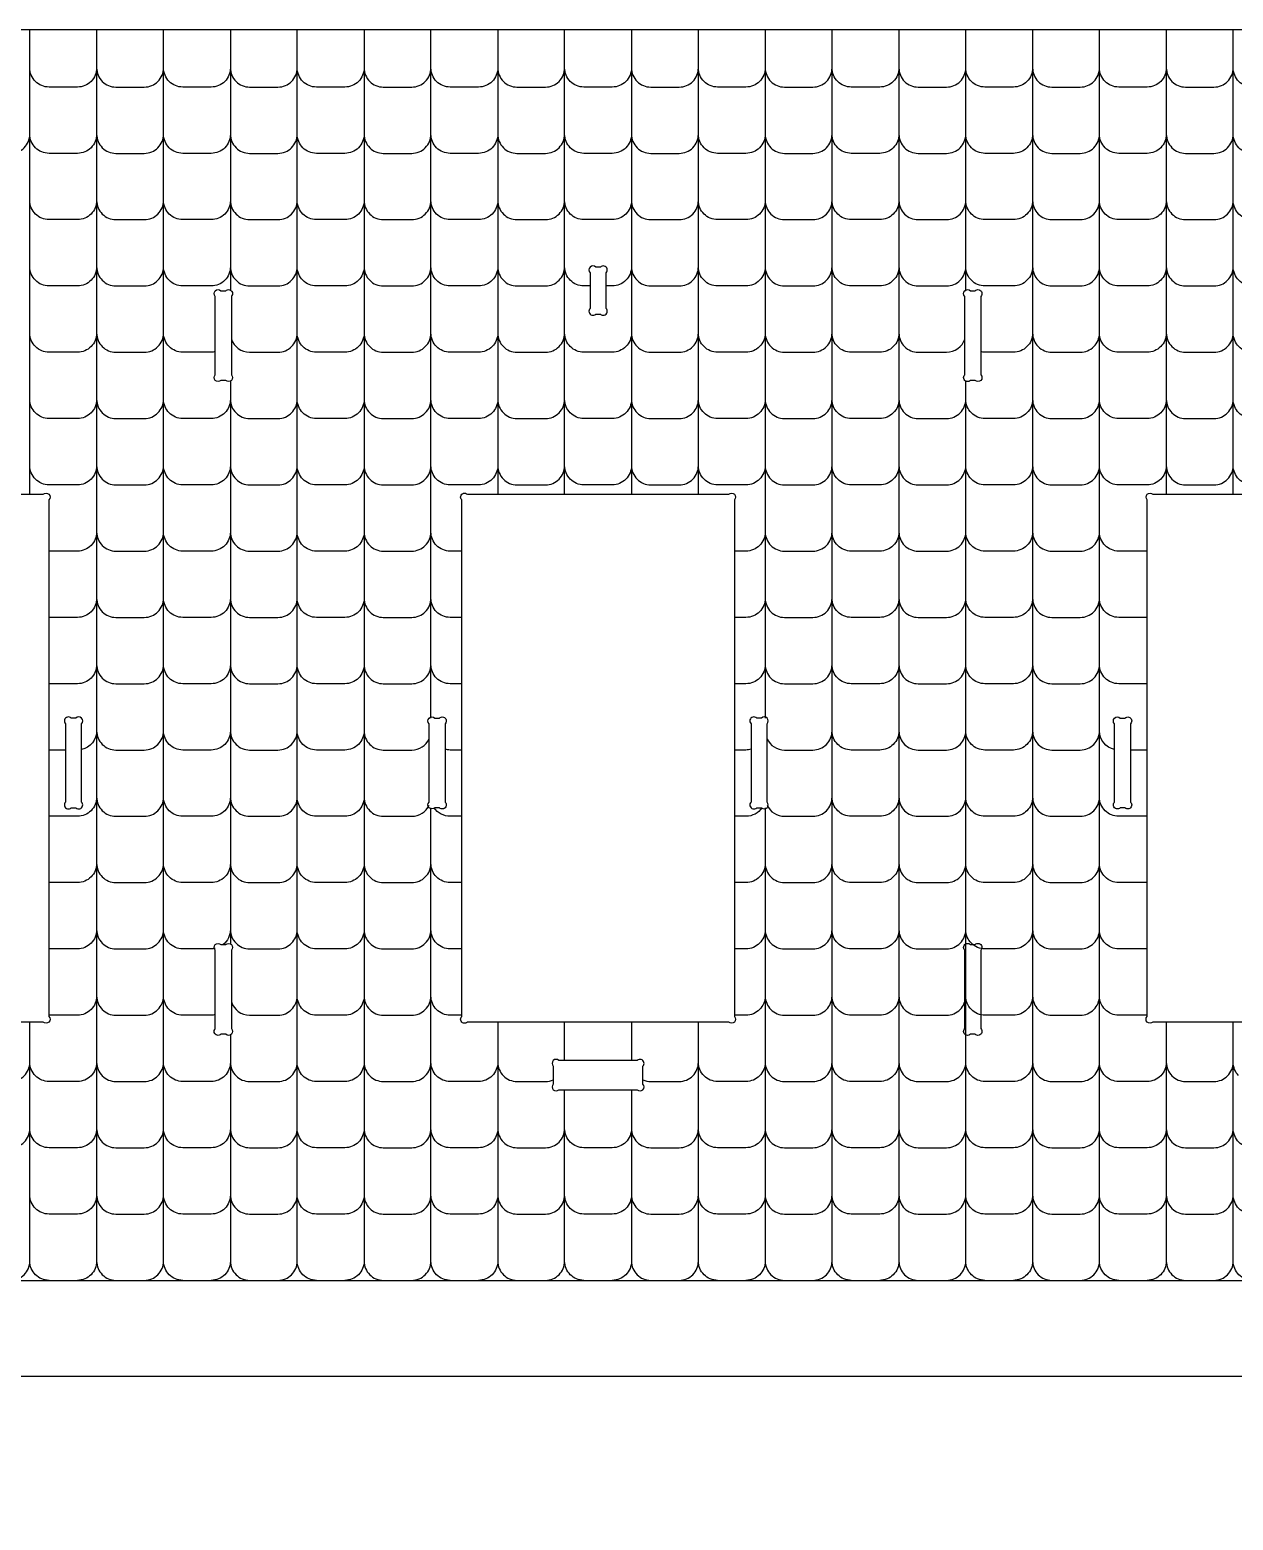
# Model space of a CAD drawing. Extents: x 8501 to 11256, y 293 to 1807.
# Drawn here: x 10097.8 to 10323.2, y 825.1 to 1104.3 of the extents above; entities that cross this region are included whole.
import ezdxf

# ---------------------------------------------------------------- set-up
doc = ezdxf.new("R2010")
doc.units = 0
doc.header["$MEASUREMENT"] = 0
doc.layers.add('LAYER_1', color=18, linetype='CONTINUOUS')

msp = doc.modelspace()

# ---------------------------------------------------------------- linework, layer by layer
at = {"layer": 'LAYER_1'}
for points in [[(10508.73, 870.01), (10380.61, 1104.3), (10027.85, 1104.3), (9899.73, 870.01)], [(10395.23, 764.98), (10042.47, 764.98), (10042.47, 852.05), (10395.23, 852.05)]]:
    msp.add_lwpolyline(points, close=True, dxfattribs=at)
for points in [[(10097.78, 1017.27), (10097.78, 1104.3)], [(10135.35, 1104.3), (10135.35, 1055.42)], [(10172.92, 975.35), (10172.92, 1104.3)], [(10185.44, 1104.3), (10185.44, 1017.27)], [(10197.97, 1017.27), (10197.97, 1104.3)], [(10210.49, 1104.3), (10210.49, 1017.27)], [(10223.02, 1017.27), (10223.02, 1104.3)], [(10235.54, 1104.3), (10235.54, 975.35)], [(10273.11, 1055.42), (10273.11, 1104.3)], [(10310.68, 1104.3), (10310.68, 1017.27)], [(10323.21, 1017.27), (10323.21, 1104.3)], [(10135.35, 1038.62), (10135.35, 932.91)], [(10197.97, 911.19), (10197.97, 918.39)], [(10210.49, 918.39), (10210.49, 911.19)]]:
    msp.add_lwpolyline(points, dxfattribs=at)
for points in [[(10110.3, 1104.3), (10110.3, 873.61, 0.414214), (10113.9, 870.01)], [(10119.23, 870.01, 0.414214), (10122.83, 873.61), (10122.83, 1104.3)], [(10151.47, 870.01, -0.414214), (10147.87, 873.61), (10147.87, 1104.3)], [(10160.4, 1104.3), (10160.4, 873.61, -0.414214), (10156.8, 870.01)], [(10244.46, 870.01, 0.414214), (10248.06, 873.61), (10248.06, 1104.3)], [(10260.59, 1104.3), (10260.59, 873.61, 0.414214), (10264.19, 870.01)], [(10285.63, 1104.3), (10285.63, 873.61, 0.414214), (10289.23, 870.01)], [(10294.56, 870.01, 0.414214), (10298.16, 873.61), (10298.16, 1104.3)], [(10110.3, 1097.17, -0.414214), (10106.7, 1093.57), (10101.38, 1093.57, -0.414214), (10097.78, 1097.17)], [(10110.3, 1097.17, 0.414214), (10113.9, 1093.57), (10119.23, 1093.57, 0.414214), (10122.83, 1097.17)], [(10135.35, 1097.17, -0.414214), (10131.75, 1093.57), (10126.43, 1093.57, -0.414214), (10122.83, 1097.17)], [(10135.35, 1097.17, 0.414214), (10138.95, 1093.57), (10144.27, 1093.57, 0.414214), (10147.87, 1097.17)], [(10160.4, 1097.17, -0.414214), (10156.8, 1093.57), (10151.47, 1093.57, -0.414214), (10147.87, 1097.17)], [(10160.4, 1097.17, 0.414214), (10164, 1093.57), (10169.32, 1093.57, 0.414214), (10172.92, 1097.17)], [(10185.44, 1097.17, -0.414214), (10181.84, 1093.57), (10176.52, 1093.57, -0.414214), (10172.92, 1097.17)], [(10185.44, 1097.17, 0.414214), (10189.04, 1093.57), (10194.37, 1093.57, 0.414214), (10197.97, 1097.17)], [(10210.49, 1097.17, -0.414214), (10206.89, 1093.57), (10201.57, 1093.57, -0.414214), (10197.97, 1097.17)], [(10210.49, 1097.17, 0.414214), (10214.09, 1093.57), (10219.42, 1093.57, 0.414214), (10223.02, 1097.17)], [(10235.54, 1097.17, -0.414214), (10231.94, 1093.57), (10226.62, 1093.57, -0.414214), (10223.02, 1097.17)], [(10235.54, 1097.17, 0.414214), (10239.14, 1093.57), (10244.46, 1093.57, 0.414214), (10248.06, 1097.17)], [(10260.59, 1097.17, -0.414214), (10256.99, 1093.57), (10251.66, 1093.57, -0.414214), (10248.06, 1097.17)], [(10260.59, 1097.17, 0.414214), (10264.19, 1093.57), (10269.51, 1093.57, 0.414214), (10273.11, 1097.17)], [(10285.63, 1097.17, -0.414214), (10282.03, 1093.57), (10276.71, 1093.57, -0.414214), (10273.11, 1097.17)], [(10285.63, 1097.17, 0.414214), (10289.23, 1093.57), (10294.56, 1093.57, 0.414214), (10298.16, 1097.17)], [(10310.68, 1097.17, -0.414214), (10307.08, 1093.57), (10301.76, 1093.57, -0.414214), (10298.16, 1097.17)], [(10310.68, 1097.17, 0.414214), (10314.28, 1093.57), (10319.61, 1093.57, 0.414214), (10323.21, 1097.17)], [(10335.73, 1097.17, -0.414214), (10332.13, 1093.57), (10326.81, 1093.57, -0.414214), (10323.21, 1097.17)], [(10085.25, 1084.75, 0.414214), (10088.85, 1081.15), (10094.18, 1081.15, 0.414214), (10097.78, 1084.75)], [(10110.3, 1084.75, -0.414214), (10106.7, 1081.15), (10101.38, 1081.15, -0.414214), (10097.78, 1084.75)], [(10110.3, 1084.75, 0.414214), (10113.9, 1081.15), (10119.23, 1081.15, 0.414214), (10122.83, 1084.75)], [(10135.35, 1084.75, -0.414214), (10131.75, 1081.15), (10126.43, 1081.15, -0.414214), (10122.83, 1084.75)], [(10135.35, 1084.75, 0.414214), (10138.95, 1081.15), (10144.27, 1081.15, 0.414214), (10147.87, 1084.75)], [(10160.4, 1084.75, -0.414214), (10156.8, 1081.15), (10151.47, 1081.15, -0.414214), (10147.87, 1084.75)], [(10160.4, 1084.75, 0.414214), (10164, 1081.15), (10169.32, 1081.15, 0.414214), (10172.92, 1084.75)], [(10185.44, 1084.75, -0.414214), (10181.84, 1081.15), (10176.52, 1081.15, -0.414214), (10172.92, 1084.75)], [(10185.44, 1084.75, 0.414214), (10189.04, 1081.15), (10194.37, 1081.15, 0.414214), (10197.97, 1084.75)], [(10210.49, 1084.75, -0.414214), (10206.89, 1081.15), (10201.57, 1081.15, -0.414214), (10197.97, 1084.75)], [(10210.49, 1084.75, 0.414214), (10214.09, 1081.15), (10219.42, 1081.15, 0.414214), (10223.02, 1084.75)], [(10235.54, 1084.75, -0.414214), (10231.94, 1081.15), (10226.62, 1081.15, -0.414214), (10223.02, 1084.75)], [(10235.54, 1084.75, 0.414214), (10239.14, 1081.15), (10244.46, 1081.15, 0.414214), (10248.06, 1084.75)], [(10260.59, 1084.75, -0.414214), (10256.99, 1081.15), (10251.66, 1081.15, -0.414214), (10248.06, 1084.75)], [(10260.59, 1084.75, 0.414214), (10264.19, 1081.15), (10269.51, 1081.15, 0.414214), (10273.11, 1084.75)], [(10285.63, 1084.75, -0.414214), (10282.03, 1081.15), (10276.71, 1081.15, -0.414214), (10273.11, 1084.75)], [(10285.63, 1084.75, 0.414214), (10289.23, 1081.15), (10294.56, 1081.15, 0.414214), (10298.16, 1084.75)], [(10310.68, 1084.75, -0.414214), (10307.08, 1081.15), (10301.76, 1081.15, -0.414214), (10298.16, 1084.75)], [(10310.68, 1084.75, 0.414214), (10314.28, 1081.15), (10319.61, 1081.15, 0.414214), (10323.21, 1084.75)], [(10335.73, 1084.75, -0.414214), (10332.13, 1081.15), (10326.81, 1081.15, -0.414214), (10323.21, 1084.75)], [(10110.3, 1072.33, -0.414214), (10106.7, 1068.73), (10101.38, 1068.73, -0.414214), (10097.78, 1072.33)], [(10110.3, 1072.33, 0.414214), (10113.9, 1068.73), (10119.23, 1068.73, 0.414214), (10122.83, 1072.33)], [(10135.35, 1072.33, -0.414214), (10131.75, 1068.73), (10126.43, 1068.73, -0.414214), (10122.83, 1072.33)], [(10135.35, 1072.33, 0.414214), (10138.95, 1068.73), (10144.27, 1068.73, 0.414214), (10147.87, 1072.33)], [(10160.4, 1072.33, -0.414214), (10156.8, 1068.73), (10151.47, 1068.73, -0.414214), (10147.87, 1072.33)], [(10160.4, 1072.33, 0.414214), (10164, 1068.73), (10169.32, 1068.73, 0.414214), (10172.92, 1072.33)], [(10185.44, 1072.33, -0.414214), (10181.84, 1068.73), (10176.52, 1068.73, -0.414214), (10172.92, 1072.33)], [(10185.44, 1072.33, 0.414214), (10189.04, 1068.73), (10194.37, 1068.73, 0.414214), (10197.97, 1072.33)], [(10210.49, 1072.33, -0.414214), (10206.89, 1068.73), (10201.57, 1068.73, -0.414214), (10197.97, 1072.33)], [(10210.49, 1072.33, 0.414214), (10214.09, 1068.73), (10219.42, 1068.73, 0.414214), (10223.02, 1072.33)], [(10235.54, 1072.33, -0.414214), (10231.94, 1068.73), (10226.62, 1068.73, -0.414214), (10223.02, 1072.33)], [(10235.54, 1072.33, 0.414214), (10239.14, 1068.73), (10244.46, 1068.73, 0.414214), (10248.06, 1072.33)], [(10260.59, 1072.33, -0.414214), (10256.99, 1068.73), (10251.66, 1068.73, -0.414214), (10248.06, 1072.33)], [(10260.59, 1072.33, 0.414214), (10264.19, 1068.73), (10269.51, 1068.73, 0.414214), (10273.11, 1072.33)], [(10285.63, 1072.33, -0.414214), (10282.03, 1068.73), (10276.71, 1068.73, -0.414214), (10273.11, 1072.33)], [(10285.63, 1072.33, 0.414214), (10289.23, 1068.73), (10294.56, 1068.73, 0.414214), (10298.16, 1072.33)], [(10310.68, 1072.33, -0.414214), (10307.08, 1068.73), (10301.76, 1068.73, -0.414214), (10298.16, 1072.33)], [(10310.68, 1072.33, 0.414214), (10314.28, 1068.73), (10319.61, 1068.73, 0.414214), (10323.21, 1072.33)], [(10335.73, 1072.33, -0.414214), (10332.13, 1068.73), (10326.81, 1068.73, -0.414214), (10323.21, 1072.33)], [(10110.3, 1059.91, -0.414214), (10106.7, 1056.31), (10101.38, 1056.31, -0.414214), (10097.78, 1059.91)], [(10110.3, 1059.91, 0.414214), (10113.9, 1056.31), (10119.23, 1056.31, 0.414214), (10122.83, 1059.91)], [(10135.35, 1059.91, -0.414214), (10131.75, 1056.31), (10126.43, 1056.31, -0.414214), (10122.83, 1059.91)], [(10135.35, 1059.91, 0.414214), (10138.95, 1056.31), (10144.27, 1056.31, 0.414214), (10147.87, 1059.91)], [(10160.4, 1059.91, -0.414214), (10156.8, 1056.31), (10151.47, 1056.31, -0.414214), (10147.87, 1059.91)], [(10160.4, 1059.91, 0.414214), (10164, 1056.31), (10169.32, 1056.31, 0.414214), (10172.92, 1059.91)], [(10185.44, 1059.91, -0.414214), (10181.84, 1056.31), (10176.52, 1056.31, -0.414214), (10172.92, 1059.91)], [(10185.44, 1059.91, 0.414214), (10189.04, 1056.31), (10194.37, 1056.31, 0.414214), (10197.97, 1059.91)], [(10202.73, 1056.31), (10201.57, 1056.31, -0.414214), (10197.97, 1059.91)], [(10210.49, 1059.91, -0.414214), (10206.89, 1056.31), (10205.73, 1056.31)], [(10210.49, 1059.91, 0.414214), (10214.09, 1056.31), (10219.42, 1056.31, 0.414214), (10223.02, 1059.91)], [(10235.54, 1059.91, -0.414214), (10231.94, 1056.31), (10226.62, 1056.31, -0.414214), (10223.02, 1059.91)], [(10235.54, 1059.91, 0.414214), (10239.14, 1056.31), (10244.46, 1056.31, 0.414214), (10248.06, 1059.91)], [(10260.59, 1059.91, -0.414214), (10256.99, 1056.31), (10251.66, 1056.31, -0.414214), (10248.06, 1059.91)], [(10260.59, 1059.91, 0.414214), (10264.19, 1056.31), (10269.51, 1056.31, 0.414214), (10273.11, 1059.91)], [(10285.63, 1059.91, -0.414214), (10282.03, 1056.31), (10276.71, 1056.31, -0.414214), (10273.11, 1059.91)], [(10285.63, 1059.91, 0.414214), (10289.23, 1056.31), (10294.56, 1056.31, 0.414214), (10298.16, 1059.91)], [(10310.68, 1059.91, -0.414214), (10307.08, 1056.31), (10301.76, 1056.31, -0.414214), (10298.16, 1059.91)], [(10310.68, 1059.91, 0.414214), (10314.28, 1056.31), (10319.61, 1056.31, 0.414214), (10323.21, 1059.91)], [(10331.13, 1056.31), (10326.81, 1056.31, -0.414214), (10323.21, 1059.91)], [(10110.3, 1047.49, -0.414214), (10106.7, 1043.89), (10101.38, 1043.89, -0.414214), (10097.78, 1047.49)], [(10110.3, 1047.49, 0.414214), (10113.9, 1043.89), (10119.23, 1043.89, 0.414214), (10122.83, 1047.49)], [(10132.53, 1043.98, -0.054702), (10131.75, 1043.89), (10126.43, 1043.89, -0.414214), (10122.83, 1047.49)], [(10135.53, 1046.37, 0.323813), (10138.95, 1043.89), (10144.27, 1043.89, 0.414214), (10147.87, 1047.49)], [(10160.4, 1047.49, -0.414214), (10156.8, 1043.89), (10151.47, 1043.89, -0.414214), (10147.87, 1047.49)], [(10160.4, 1047.49, 0.414214), (10164, 1043.89), (10169.32, 1043.89, 0.414214), (10172.92, 1047.49)], [(10185.44, 1047.49, -0.414214), (10181.84, 1043.89), (10176.52, 1043.89, -0.414214), (10172.92, 1047.49)], [(10185.44, 1047.49, 0.414214), (10189.04, 1043.89), (10194.37, 1043.89, 0.414214), (10197.97, 1047.49)], [(10210.49, 1047.49, -0.414214), (10206.89, 1043.89), (10201.57, 1043.89, -0.414214), (10197.97, 1047.49)], [(10210.49, 1047.49, 0.414214), (10214.09, 1043.89), (10219.42, 1043.89, 0.414214), (10223.02, 1047.49)], [(10235.54, 1047.49, -0.414214), (10231.94, 1043.89), (10226.62, 1043.89, -0.414214), (10223.02, 1047.49)], [(10235.54, 1047.49, 0.414214), (10239.14, 1043.89), (10244.46, 1043.89, 0.414214), (10248.06, 1047.49)], [(10260.59, 1047.49, -0.414214), (10256.99, 1043.89), (10251.66, 1043.89, -0.414214), (10248.06, 1047.49)], [(10260.59, 1047.49, 0.414214), (10264.19, 1043.89), (10269.51, 1043.89, 0.323813), (10272.93, 1046.37)], [(10285.63, 1047.49, -0.414214), (10282.03, 1043.89), (10276.71, 1043.89, -0.054702), (10275.93, 1043.98)], [(10285.63, 1047.49, 0.414214), (10289.23, 1043.89), (10294.56, 1043.89, 0.414214), (10298.16, 1047.49)], [(10310.68, 1047.49, -0.414214), (10307.08, 1043.89), (10301.76, 1043.89, -0.414214), (10298.16, 1047.49)], [(10310.68, 1047.49, 0.414214), (10314.28, 1043.89), (10319.61, 1043.89, 0.414214), (10323.21, 1047.49)], [(10335.73, 1047.49, -0.414214), (10332.13, 1043.89), (10326.81, 1043.89, -0.414214), (10323.21, 1047.49)], [(10276.71, 870.01, -0.414214), (10273.11, 873.61), (10273.11, 1038.62)], [(10110.3, 1035.07, -0.414214), (10106.7, 1031.47), (10101.38, 1031.47, -0.414214), (10097.78, 1035.07)], [(10110.3, 1035.07, 0.414214), (10113.9, 1031.47), (10119.23, 1031.47, 0.414214), (10122.83, 1035.07)], [(10135.35, 1035.07, -0.414214), (10131.75, 1031.47), (10126.43, 1031.47, -0.414214), (10122.83, 1035.07)], [(10135.35, 1035.07, 0.414214), (10138.95, 1031.47), (10144.27, 1031.47, 0.414214), (10147.87, 1035.07)], [(10160.4, 1035.07, -0.414214), (10156.8, 1031.47), (10151.47, 1031.47, -0.414214), (10147.87, 1035.07)], [(10160.4, 1035.07, 0.414214), (10164, 1031.47), (10169.32, 1031.47, 0.414214), (10172.92, 1035.07)], [(10185.44, 1035.07, -0.414214), (10181.84, 1031.47), (10176.52, 1031.47, -0.414214), (10172.92, 1035.07)], [(10185.44, 1035.07, 0.414214), (10189.04, 1031.47), (10194.37, 1031.47, 0.414214), (10197.97, 1035.07)], [(10210.49, 1035.07, -0.414214), (10206.89, 1031.47), (10201.57, 1031.47, -0.414214), (10197.97, 1035.07)], [(10210.49, 1035.07, 0.414214), (10214.09, 1031.47), (10219.42, 1031.47, 0.414214), (10223.02, 1035.07)], [(10235.54, 1035.07, -0.414214), (10231.94, 1031.47), (10226.62, 1031.47, -0.414214), (10223.02, 1035.07)], [(10235.54, 1035.07, 0.414214), (10239.14, 1031.47), (10244.46, 1031.47, 0.414214), (10248.06, 1035.07)], [(10260.59, 1035.07, -0.414214), (10256.99, 1031.47), (10251.66, 1031.47, -0.414214), (10248.06, 1035.07)], [(10260.59, 1035.07, 0.414214), (10264.19, 1031.47), (10269.51, 1031.47, 0.414214), (10273.11, 1035.07)], [(10285.63, 1035.07, -0.414214), (10282.03, 1031.47), (10276.71, 1031.47, -0.414214), (10273.11, 1035.07)], [(10285.63, 1035.07, 0.414214), (10289.23, 1031.47), (10294.56, 1031.47, 0.414214), (10298.16, 1035.07)], [(10310.68, 1035.07, -0.414214), (10307.08, 1031.47), (10301.76, 1031.47, -0.414214), (10298.16, 1035.07)], [(10310.68, 1035.07, 0.414214), (10314.28, 1031.47), (10319.61, 1031.47, 0.414214), (10323.21, 1035.07)], [(10335.73, 1035.07, -0.414214), (10332.13, 1031.47), (10326.81, 1031.47, -0.414214), (10323.21, 1035.07)], [(10110.3, 1022.65, -0.414214), (10106.7, 1019.05), (10101.38, 1019.05, -0.414214), (10097.78, 1022.65)], [(10110.3, 1022.65, 0.414214), (10113.9, 1019.05), (10119.23, 1019.05, 0.414214), (10122.83, 1022.65)], [(10135.35, 1022.65, -0.414214), (10131.75, 1019.05), (10126.43, 1019.05, -0.414214), (10122.83, 1022.65)], [(10135.35, 1022.65, 0.414214), (10138.95, 1019.05), (10144.27, 1019.05, 0.414214), (10147.87, 1022.65)], [(10160.4, 1022.65, -0.414214), (10156.8, 1019.05), (10151.47, 1019.05, -0.414214), (10147.87, 1022.65)], [(10160.4, 1022.65, 0.414214), (10164, 1019.05), (10169.32, 1019.05, 0.414214), (10172.92, 1022.65)], [(10185.44, 1022.65, -0.414214), (10181.84, 1019.05), (10176.52, 1019.05, -0.414214), (10172.92, 1022.65)], [(10185.44, 1022.65, 0.414214), (10189.04, 1019.05), (10194.37, 1019.05, 0.414214), (10197.97, 1022.65)], [(10210.49, 1022.65, -0.414214), (10206.89, 1019.05), (10201.57, 1019.05, -0.414214), (10197.97, 1022.65)], [(10210.49, 1022.65, 0.414214), (10214.09, 1019.05), (10219.42, 1019.05, 0.414214), (10223.02, 1022.65)], [(10235.54, 1022.65, -0.414214), (10231.94, 1019.05), (10226.62, 1019.05, -0.414214), (10223.02, 1022.65)], [(10235.54, 1022.65, 0.414214), (10239.14, 1019.05), (10244.46, 1019.05, 0.414214), (10248.06, 1022.65)], [(10260.59, 1022.65, -0.414214), (10256.99, 1019.05), (10251.66, 1019.05, -0.414214), (10248.06, 1022.65)], [(10260.59, 1022.65, 0.414214), (10264.19, 1019.05), (10269.51, 1019.05, 0.414214), (10273.11, 1022.65)], [(10285.63, 1022.65, -0.414214), (10282.03, 1019.05), (10276.71, 1019.05, -0.414214), (10273.11, 1022.65)], [(10285.63, 1022.65, 0.414214), (10289.23, 1019.05), (10294.56, 1019.05, 0.414214), (10298.16, 1022.65)], [(10310.68, 1022.65, -0.414214), (10307.08, 1019.05), (10301.76, 1019.05, -0.414214), (10298.16, 1022.65)], [(10310.68, 1022.65, 0.414214), (10314.28, 1019.05), (10319.61, 1019.05, 0.414214), (10323.21, 1022.65)], [(10335.73, 1022.65, -0.414214), (10332.13, 1019.05), (10326.81, 1019.05, -0.414214), (10323.21, 1022.65)], [(10110.3, 1010.23, -0.414214), (10106.7, 1006.63), (10101.38, 1006.63, -0.001323), (10101.36, 1006.63)], [(10110.3, 1010.23, 0.414214), (10113.9, 1006.63), (10119.23, 1006.63, 0.414214), (10122.83, 1010.23)], [(10135.35, 1010.23, -0.414214), (10131.75, 1006.63), (10126.43, 1006.63, -0.414214), (10122.83, 1010.23)], [(10135.35, 1010.23, 0.414214), (10138.95, 1006.63), (10144.27, 1006.63, 0.414214), (10147.87, 1010.23)], [(10160.4, 1010.23, -0.414214), (10156.8, 1006.63), (10151.47, 1006.63, -0.414214), (10147.87, 1010.23)], [(10160.4, 1010.23, 0.414214), (10164, 1006.63), (10169.32, 1006.63, 0.414214), (10172.92, 1010.23)], [(10178.7, 1006.63), (10176.52, 1006.63, -0.414214), (10172.92, 1010.23)], [(10235.54, 1010.23, -0.414214), (10231.94, 1006.63), (10229.76, 1006.63)], [(10235.54, 1010.23, 0.414214), (10239.14, 1006.63), (10244.46, 1006.63, 0.414214), (10248.06, 1010.23)], [(10260.59, 1010.23, -0.414214), (10256.99, 1006.63), (10251.66, 1006.63, -0.414214), (10248.06, 1010.23)], [(10260.59, 1010.23, 0.414214), (10264.19, 1006.63), (10269.51, 1006.63, 0.414214), (10273.11, 1010.23)], [(10285.63, 1010.23, -0.414214), (10282.03, 1006.63), (10276.71, 1006.63, -0.414214), (10273.11, 1010.23)], [(10285.63, 1010.23, 0.414214), (10289.23, 1006.63), (10294.56, 1006.63, 0.414214), (10298.16, 1010.23)], [(10307.1, 1006.63, -0.001323), (10307.08, 1006.63), (10301.76, 1006.63, -0.414214), (10298.16, 1010.23)], [(10110.3, 997.81, -0.414214), (10106.7, 994.21), (10101.38, 994.21, -0.001323), (10101.36, 994.21)], [(10110.3, 997.81, 0.414214), (10113.9, 994.21), (10119.23, 994.21, 0.414214), (10122.83, 997.81)], [(10135.35, 997.81, -0.414214), (10131.75, 994.21), (10126.43, 994.21, -0.414214), (10122.83, 997.81)], [(10135.35, 997.81, 0.414214), (10138.95, 994.21), (10144.27, 994.21, 0.414214), (10147.87, 997.81)], [(10160.4, 997.81, -0.414214), (10156.8, 994.21), (10151.47, 994.21, -0.414214), (10147.87, 997.81)], [(10160.4, 997.81, 0.414214), (10164, 994.21), (10169.32, 994.21, 0.414214), (10172.92, 997.81)], [(10178.7, 994.21), (10176.52, 994.21, -0.414214), (10172.92, 997.81)], [(10235.54, 997.81, -0.414214), (10231.94, 994.21), (10229.76, 994.21)], [(10235.54, 997.81, 0.414214), (10239.14, 994.21), (10244.46, 994.21, 0.414214), (10248.06, 997.81)], [(10260.59, 997.81, -0.414214), (10256.99, 994.21), (10251.66, 994.21, -0.414214), (10248.06, 997.81)], [(10260.59, 997.81, 0.414214), (10264.19, 994.21), (10269.51, 994.21, 0.414214), (10273.11, 997.81)], [(10285.63, 997.81, -0.414214), (10282.03, 994.21), (10276.71, 994.21, -0.414214), (10273.11, 997.81)], [(10285.63, 997.81, 0.414214), (10289.23, 994.21), (10294.56, 994.21, 0.414214), (10298.16, 997.81)], [(10307.1, 994.21, -0.001323), (10307.08, 994.21), (10301.76, 994.21, -0.414214), (10298.16, 997.81)], [(10110.3, 985.39, -0.414214), (10106.7, 981.79), (10101.38, 981.79, -0.001323), (10101.36, 981.79)], [(10110.3, 985.39, 0.414214), (10113.9, 981.79), (10119.23, 981.79, 0.414214), (10122.83, 985.39)], [(10135.35, 985.39, -0.414214), (10131.75, 981.79), (10126.43, 981.79, -0.414214), (10122.83, 985.39)], [(10135.35, 985.39, 0.414214), (10138.95, 981.79), (10144.27, 981.79, 0.414214), (10147.87, 985.39)], [(10160.4, 985.39, -0.414214), (10156.8, 981.79), (10151.47, 981.79, -0.414214), (10147.87, 985.39)], [(10160.4, 985.39, 0.414214), (10164, 981.79), (10169.32, 981.79, 0.414214), (10172.92, 985.39)], [(10178.7, 981.79), (10176.52, 981.79, -0.414214), (10172.92, 985.39)], [(10235.54, 985.39, -0.414214), (10231.94, 981.79), (10229.76, 981.79)], [(10235.54, 985.39, 0.414214), (10239.14, 981.79), (10244.46, 981.79, 0.414214), (10248.06, 985.39)], [(10260.59, 985.39, -0.414214), (10256.99, 981.79), (10251.66, 981.79, -0.414214), (10248.06, 985.39)], [(10260.59, 985.39, 0.414214), (10264.19, 981.79), (10269.51, 981.79, 0.414214), (10273.11, 985.39)], [(10285.63, 985.39, -0.414214), (10282.03, 981.79), (10276.71, 981.79, -0.414214), (10273.11, 985.39)], [(10285.63, 985.39, 0.414214), (10289.23, 981.79), (10294.56, 981.79, 0.414214), (10298.16, 985.39)], [(10307.1, 981.79, -0.001323), (10307.08, 981.79), (10301.76, 981.79, -0.414214), (10298.16, 985.39)], [(10110.3, 972.97, -0.351824), (10107.48, 969.46)], [(10110.3, 972.97, 0.414214), (10113.9, 969.37), (10119.23, 969.37, 0.414214), (10122.83, 972.97)], [(10135.35, 972.97, -0.414214), (10131.75, 969.37), (10126.43, 969.37, -0.414214), (10122.83, 972.97)], [(10135.35, 972.97, 0.414214), (10138.95, 969.37), (10144.27, 969.37, 0.414214), (10147.87, 972.97)], [(10160.4, 972.97, -0.414214), (10156.8, 969.37), (10151.47, 969.37, -0.414214), (10147.87, 972.97)], [(10160.4, 972.97, 0.414214), (10164, 969.37), (10169.32, 969.37, 0.291063), (10172.58, 971.45)], [(10235.88, 971.45, 0.291063), (10239.14, 969.37), (10244.46, 969.37, 0.414214), (10248.06, 972.97)], [(10260.59, 972.97, -0.414214), (10256.99, 969.37), (10251.66, 969.37, -0.414214), (10248.06, 972.97)], [(10260.59, 972.97, 0.414214), (10264.19, 969.37), (10269.51, 969.37, 0.414214), (10273.11, 972.97)], [(10285.63, 972.97, -0.414214), (10282.03, 969.37), (10276.71, 969.37, -0.414214), (10273.11, 972.97)], [(10285.63, 972.97, 0.414214), (10289.23, 969.37), (10294.56, 969.37, 0.414214), (10298.16, 972.97)], [(10300.98, 969.46, -0.351824), (10298.16, 972.97)], [(10104.48, 969.37), (10101.38, 969.37, -0.001323), (10101.36, 969.37)], [(10178.7, 969.37), (10176.52, 969.37, -0.06611), (10175.58, 969.5)], [(10232.88, 969.5, -0.06611), (10231.94, 969.37), (10229.76, 969.37)], [(10307.1, 969.37, -0.001323), (10307.08, 969.37), (10303.98, 969.37)], [(10110.3, 960.55, -0.414214), (10106.7, 956.95), (10101.38, 956.95, -0.001323), (10101.36, 956.95)], [(10110.3, 960.55, 0.414214), (10113.9, 956.95), (10119.23, 956.95, 0.414214), (10122.83, 960.55)], [(10135.35, 960.55, -0.414214), (10131.75, 956.95), (10126.43, 956.95, -0.414214), (10122.83, 960.55)], [(10135.35, 960.55, 0.414214), (10138.95, 956.95), (10144.27, 956.95, 0.414214), (10147.87, 960.55)], [(10160.4, 960.55, -0.414214), (10156.8, 956.95), (10151.47, 956.95, -0.414214), (10147.87, 960.55)], [(10160.4, 960.55, 0.414214), (10164, 956.95), (10169.32, 956.95, 0.291063), (10172.58, 959.03)], [(10235.88, 959.03, 0.291063), (10239.14, 956.95), (10244.46, 956.95, 0.414214), (10248.06, 960.55)], [(10260.59, 960.55, -0.414214), (10256.99, 956.95), (10251.66, 956.95, -0.414214), (10248.06, 960.55)], [(10260.59, 960.55, 0.414214), (10264.19, 956.95), (10269.51, 956.95, 0.414214), (10273.11, 960.55)], [(10285.63, 960.55, -0.414214), (10282.03, 956.95), (10276.71, 956.95, -0.414214), (10273.11, 960.55)], [(10285.63, 960.55, 0.414214), (10289.23, 956.95), (10294.56, 956.95, 0.414214), (10298.16, 960.55)], [(10307.1, 956.95, -0.001323), (10307.08, 956.95), (10301.76, 956.95, -0.414214), (10298.16, 960.55)], [(10176.52, 870.01, -0.414214), (10172.92, 873.61), (10172.92, 958.55)], [(10178.7, 956.95), (10176.52, 956.95, -0.249808), (10173.53, 958.55)], [(10234.93, 958.55, -0.249808), (10231.94, 956.95), (10229.76, 956.95)], [(10235.54, 958.55), (10235.54, 873.61, 0.414214), (10239.14, 870.01)], [(10110.3, 948.13, -0.414214), (10106.7, 944.53), (10101.38, 944.53, -0.001323), (10101.36, 944.53)], [(10110.3, 948.13, 0.414214), (10113.9, 944.53), (10119.23, 944.53, 0.414214), (10122.83, 948.13)], [(10135.35, 948.13, -0.414214), (10131.75, 944.53), (10126.43, 944.53, -0.414214), (10122.83, 948.13)], [(10135.35, 948.13, 0.414214), (10138.95, 944.53), (10144.27, 944.53, 0.414214), (10147.87, 948.13)], [(10160.4, 948.13, -0.414214), (10156.8, 944.53), (10151.47, 944.53, -0.414214), (10147.87, 948.13)], [(10160.4, 948.13, 0.414214), (10164, 944.53), (10169.32, 944.53, 0.414214), (10172.92, 948.13)], [(10178.7, 944.53), (10176.52, 944.53, -0.414214), (10172.92, 948.13)], [(10235.54, 948.13, -0.414214), (10231.94, 944.53), (10229.76, 944.53)], [(10235.54, 948.13, 0.414214), (10239.14, 944.53), (10244.46, 944.53, 0.414214), (10248.06, 948.13)], [(10260.59, 948.13, -0.414214), (10256.99, 944.53), (10251.66, 944.53, -0.414214), (10248.06, 948.13)], [(10260.59, 948.13, 0.414214), (10264.19, 944.53), (10269.51, 944.53, 0.414214), (10273.11, 948.13)], [(10285.63, 948.13, -0.414214), (10282.03, 944.53), (10276.71, 944.53, -0.414214), (10273.11, 948.13)], [(10285.63, 948.13, 0.414214), (10289.23, 944.53), (10294.56, 944.53, 0.414214), (10298.16, 948.13)], [(10307.1, 944.53, -0.001323), (10307.08, 944.53), (10301.76, 944.53, -0.414214), (10298.16, 948.13)], [(10110.3, 935.71, -0.414214), (10106.7, 932.11), (10101.38, 932.11, -0.001323), (10101.36, 932.11)], [(10110.3, 935.71, 0.414214), (10113.9, 932.11), (10119.23, 932.11, 0.414214), (10122.83, 935.71)], [(10132.53, 932.2, -0.054702), (10131.75, 932.11), (10126.43, 932.11, -0.414214), (10122.83, 935.71)], [(10135.35, 935.71, -0.226596), (10134.01, 932.91)], [(10135.35, 935.71, 0.414214), (10138.95, 932.11), (10144.27, 932.11, 0.414214), (10147.87, 935.71)], [(10160.4, 935.71, -0.414214), (10156.8, 932.11), (10151.47, 932.11, -0.414214), (10147.87, 935.71)], [(10160.4, 935.71, 0.414214), (10164, 932.11), (10169.32, 932.11, 0.414214), (10172.92, 935.71)], [(10178.7, 932.11), (10176.52, 932.11, -0.414214), (10172.92, 935.71)], [(10235.54, 935.71, -0.414214), (10231.94, 932.11), (10229.76, 932.11)], [(10235.54, 935.71, 0.414214), (10239.14, 932.11), (10244.46, 932.11, 0.414214), (10248.06, 935.71)], [(10260.59, 935.71, -0.414214), (10256.99, 932.11), (10251.66, 932.11, -0.414214), (10248.06, 935.71)], [(10260.59, 935.71, 0.414214), (10264.19, 932.11), (10269.51, 932.11, 0.414214), (10273.11, 935.71)], [(10285.63, 935.71, -0.414214), (10282.03, 932.11), (10276.71, 932.11, -0.414214), (10273.11, 935.71)], [(10285.63, 935.71, 0.414214), (10289.23, 932.11), (10294.56, 932.11, 0.414214), (10298.16, 935.71)], [(10307.1, 932.11, -0.001323), (10307.08, 932.11), (10301.76, 932.11, -0.414214), (10298.16, 935.71)], [(10110.3, 923.29, -0.414214), (10106.7, 919.69), (10101.38, 919.69, -0.001323), (10101.36, 919.69)], [(10110.3, 923.29, 0.414214), (10113.9, 919.69), (10119.23, 919.69, 0.414214), (10122.83, 923.29)], [(10132.53, 919.78, -0.054702), (10131.75, 919.69), (10126.43, 919.69, -0.414214), (10122.83, 923.29)], [(10135.53, 922.17, 0.323813), (10138.95, 919.69), (10144.27, 919.69, 0.414214), (10147.87, 923.29)], [(10160.4, 923.29, -0.414214), (10156.8, 919.69), (10151.47, 919.69, -0.414214), (10147.87, 923.29)], [(10160.4, 923.29, 0.414214), (10164, 919.69), (10169.32, 919.69, 0.414214), (10172.92, 923.29)], [(10178.7, 919.69), (10176.52, 919.69, -0.414214), (10172.92, 923.29)], [(10235.54, 923.29, -0.414214), (10231.94, 919.69), (10229.76, 919.69)], [(10235.54, 923.29, 0.414214), (10239.14, 919.69), (10244.46, 919.69, 0.414214), (10248.06, 923.29)], [(10260.59, 923.29, -0.414214), (10256.99, 919.69), (10251.66, 919.69, -0.414214), (10248.06, 923.29)], [(10260.59, 923.29, 0.414214), (10264.19, 919.69), (10269.51, 919.69, 0.414214), (10273.11, 923.29)], [(10285.63, 923.29, -0.414214), (10282.03, 919.69), (10276.71, 919.69, -0.414214), (10273.11, 923.29)], [(10285.63, 923.29, 0.414214), (10289.23, 919.69), (10294.56, 919.69, 0.414214), (10298.16, 923.29)], [(10307.1, 919.69, -0.001323), (10307.08, 919.69), (10301.76, 919.69, -0.414214), (10298.16, 923.29)], [(10094.18, 870.01, 0.414214), (10097.78, 873.61), (10097.78, 918.39)], [(10135.35, 916.11), (10135.35, 873.61, -0.414214), (10131.75, 870.01)], [(10185.44, 918.39), (10185.44, 873.61, 0.414214), (10189.04, 870.01)], [(10219.42, 870.01, 0.414214), (10223.02, 873.61), (10223.02, 918.39)], [(10310.68, 918.39), (10310.68, 873.61, -0.414214), (10307.08, 870.01)], [(10326.81, 870.01, -0.414214), (10323.21, 873.61), (10323.21, 918.39)], [(10085.25, 910.87, 0.414214), (10088.85, 907.27), (10094.18, 907.27, 0.414214), (10097.78, 910.87)], [(10110.3, 910.87, -0.414214), (10106.7, 907.27), (10101.38, 907.27, -0.414214), (10097.78, 910.87)], [(10110.3, 910.87, 0.414214), (10113.9, 907.27), (10119.23, 907.27, 0.414214), (10122.83, 910.87)], [(10135.35, 910.87, -0.414214), (10131.75, 907.27), (10126.43, 907.27, -0.414214), (10122.83, 910.87)], [(10135.35, 910.87, 0.414214), (10138.95, 907.27), (10144.27, 907.27, 0.414214), (10147.87, 910.87)], [(10160.4, 910.87, -0.414214), (10156.8, 907.27), (10151.47, 907.27, -0.414214), (10147.87, 910.87)], [(10160.4, 910.87, 0.414214), (10164, 907.27), (10169.32, 907.27, 0.414214), (10172.92, 910.87)], [(10185.44, 910.87, -0.414214), (10181.84, 907.27), (10176.52, 907.27, -0.414214), (10172.92, 910.87)], [(10185.44, 910.87, 0.414214), (10189.04, 907.27), (10194.37, 907.27, 0.104922), (10195.83, 907.58)], [(10212.63, 907.58, 0.104922), (10214.09, 907.27), (10219.42, 907.27, 0.414214), (10223.02, 910.87)], [(10235.54, 910.87, -0.414214), (10231.94, 907.27), (10226.62, 907.27, -0.414214), (10223.02, 910.87)], [(10235.54, 910.87, 0.414214), (10239.14, 907.27), (10244.46, 907.27, 0.414214), (10248.06, 910.87)], [(10260.59, 910.87, -0.414214), (10256.99, 907.27), (10251.66, 907.27, -0.414214), (10248.06, 910.87)], [(10260.59, 910.87, 0.414214), (10264.19, 907.27), (10269.51, 907.27, 0.414214), (10273.11, 910.87)], [(10285.63, 910.87, -0.414214), (10282.03, 907.27), (10276.71, 907.27, -0.414214), (10273.11, 910.87)], [(10285.63, 910.87, 0.414214), (10289.23, 907.27), (10294.56, 907.27, 0.414214), (10298.16, 910.87)], [(10310.68, 910.87, -0.414214), (10307.08, 907.27), (10301.76, 907.27, -0.414214), (10298.16, 910.87)], [(10310.68, 910.87, 0.414214), (10314.28, 907.27), (10319.61, 907.27, 0.414214), (10323.21, 910.87)], [(10324.23, 908.36, -0.195819), (10323.21, 910.87)], [(10194.37, 870.01, 0.414214), (10197.97, 873.61), (10197.97, 905.72)], [(10210.49, 905.72), (10210.49, 873.61, -0.414214), (10206.89, 870.01)], [(10085.25, 898.45, 0.414214), (10088.85, 894.85), (10094.18, 894.85, 0.414214), (10097.78, 898.45)], [(10110.3, 898.45, -0.414214), (10106.7, 894.85), (10101.38, 894.85, -0.414214), (10097.78, 898.45)], [(10110.3, 898.45, 0.414214), (10113.9, 894.85), (10119.23, 894.85, 0.414214), (10122.83, 898.45)], [(10135.35, 898.45, -0.414214), (10131.75, 894.85), (10126.43, 894.85, -0.414214), (10122.83, 898.45)], [(10135.35, 898.45, 0.414214), (10138.95, 894.85), (10144.27, 894.85, 0.414214), (10147.87, 898.45)], [(10160.4, 898.45, -0.414214), (10156.8, 894.85), (10151.47, 894.85, -0.414214), (10147.87, 898.45)], [(10160.4, 898.45, 0.414214), (10164, 894.85), (10169.32, 894.85, 0.414214), (10172.92, 898.45)], [(10185.44, 898.45, -0.414214), (10181.84, 894.85), (10176.52, 894.85, -0.414214), (10172.92, 898.45)], [(10185.44, 898.45, 0.414214), (10189.04, 894.85), (10194.37, 894.85, 0.414214), (10197.97, 898.45)], [(10210.49, 898.45, -0.414214), (10206.89, 894.85), (10201.57, 894.85, -0.414214), (10197.97, 898.45)], [(10210.49, 898.45, 0.414214), (10214.09, 894.85), (10219.42, 894.85, 0.414214), (10223.02, 898.45)], [(10235.54, 898.45, -0.414214), (10231.94, 894.85), (10226.62, 894.85, -0.414214), (10223.02, 898.45)], [(10235.54, 898.45, 0.414214), (10239.14, 894.85), (10244.46, 894.85, 0.414214), (10248.06, 898.45)], [(10260.59, 898.45, -0.414214), (10256.99, 894.85), (10251.66, 894.85, -0.414214), (10248.06, 898.45)], [(10260.59, 898.45, 0.414214), (10264.19, 894.85), (10269.51, 894.85, 0.414214), (10273.11, 898.45)], [(10285.63, 898.45, -0.414214), (10282.03, 894.85), (10276.71, 894.85, -0.414214), (10273.11, 898.45)], [(10285.63, 898.45, 0.414214), (10289.23, 894.85), (10294.56, 894.85, 0.414214), (10298.16, 898.45)], [(10310.68, 898.45, -0.414214), (10307.08, 894.85), (10301.76, 894.85, -0.414214), (10298.16, 898.45)], [(10310.68, 898.45, 0.414214), (10314.28, 894.85), (10319.61, 894.85, 0.414214), (10323.21, 898.45)], [(10335.73, 898.45, -0.414214), (10332.13, 894.85), (10326.81, 894.85, -0.414214), (10323.21, 898.45)], [(10110.3, 886.03, -0.414214), (10106.7, 882.43), (10101.38, 882.43, -0.414214), (10097.78, 886.03)], [(10110.3, 886.03, 0.414214), (10113.9, 882.43), (10119.23, 882.43, 0.414214), (10122.83, 886.03)], [(10135.35, 886.03, -0.414214), (10131.75, 882.43), (10126.43, 882.43, -0.414214), (10122.83, 886.03)], [(10135.35, 886.03, 0.414214), (10138.95, 882.43), (10144.27, 882.43, 0.414214), (10147.87, 886.03)], [(10160.4, 886.03, -0.414214), (10156.8, 882.43), (10151.47, 882.43, -0.414214), (10147.87, 886.03)], [(10160.4, 886.03, 0.414214), (10164, 882.43), (10169.32, 882.43, 0.414214), (10172.92, 886.03)], [(10185.44, 886.03, -0.414214), (10181.84, 882.43), (10176.52, 882.43, -0.414214), (10172.92, 886.03)], [(10185.44, 886.03, 0.414214), (10189.04, 882.43), (10194.37, 882.43, 0.414214), (10197.97, 886.03)], [(10210.49, 886.03, -0.414214), (10206.89, 882.43), (10201.57, 882.43, -0.414214), (10197.97, 886.03)], [(10210.49, 886.03, 0.414214), (10214.09, 882.43), (10219.42, 882.43, 0.414214), (10223.02, 886.03)], [(10235.54, 886.03, -0.414214), (10231.94, 882.43), (10226.62, 882.43, -0.414214), (10223.02, 886.03)], [(10235.54, 886.03, 0.414214), (10239.14, 882.43), (10244.46, 882.43, 0.414214), (10248.06, 886.03)], [(10260.59, 886.03, -0.414214), (10256.99, 882.43), (10251.66, 882.43, -0.414214), (10248.06, 886.03)], [(10260.59, 886.03, 0.414214), (10264.19, 882.43), (10269.51, 882.43, 0.414214), (10273.11, 886.03)], [(10285.63, 886.03, -0.414214), (10282.03, 882.43), (10276.71, 882.43, -0.414214), (10273.11, 886.03)], [(10285.63, 886.03, 0.414214), (10289.23, 882.43), (10294.56, 882.43, 0.414214), (10298.16, 886.03)], [(10310.68, 886.03, -0.414214), (10307.08, 882.43), (10301.76, 882.43, -0.414214), (10298.16, 886.03)], [(10310.68, 886.03, 0.414214), (10314.28, 882.43), (10319.61, 882.43, 0.414214), (10323.21, 886.03)], [(10335.73, 886.03, -0.414214), (10332.13, 882.43), (10326.81, 882.43, -0.414214), (10323.21, 886.03)], [(10101.38, 870.01, -0.414214), (10097.78, 873.61)], [(10110.3, 873.61, -0.414214), (10106.7, 870.01)], [(10126.43, 870.01, -0.414214), (10122.83, 873.61)], [(10135.35, 873.61, 0.414214), (10138.95, 870.01)], [(10144.27, 870.01, 0.414214), (10147.87, 873.61)], [(10160.4, 873.61, 0.414214), (10164, 870.01)], [(10169.32, 870.01, 0.414214), (10172.92, 873.61)], [(10185.44, 873.61, -0.414214), (10181.84, 870.01)], [(10201.57, 870.01, -0.414214), (10197.97, 873.61)], [(10210.49, 873.61, 0.414214), (10214.09, 870.01)], [(10226.62, 870.01, -0.414214), (10223.02, 873.61)], [(10235.54, 873.61, -0.414214), (10231.94, 870.01)], [(10251.66, 870.01, -0.414214), (10248.06, 873.61)], [(10260.59, 873.61, -0.414214), (10256.99, 870.01)], [(10269.51, 870.01, 0.414214), (10273.11, 873.61)], [(10285.63, 873.61, -0.414214), (10282.03, 870.01)], [(10301.76, 870.01, -0.414214), (10298.16, 873.61)], [(10310.68, 873.61, 0.414214), (10314.28, 870.01)], [(10319.61, 870.01, 0.414214), (10323.21, 873.61)]]:
    msp.add_lwpolyline(points, format="xyb", dxfattribs=at)
for points in [[(10202.73, 1058.79), (10202.73, 1052.09, 1), (10203.79, 1051.03), (10204.67, 1051.03, 1), (10205.73, 1052.09), (10205.73, 1058.79, 1), (10204.67, 1059.85), (10203.79, 1059.85, 1)], [(10135.53, 1054.36), (10135.53, 1039.68, -1), (10134.47, 1038.62), (10133.59, 1038.62, -1), (10132.53, 1039.68), (10132.53, 1054.36, -1), (10133.59, 1055.42), (10134.47, 1055.42, -1)], [(10275.93, 1054.36), (10275.93, 1039.68, -1), (10274.87, 1038.62), (10273.99, 1038.62, -1), (10272.93, 1039.68), (10272.93, 1054.36, -1), (10273.99, 1055.42), (10274.87, 1055.42, -1)], [(10050.3, 919.46), (10050.3, 1016.21, -1), (10051.36, 1017.27), (10100.3, 1017.27, -1), (10101.36, 1016.21), (10101.36, 919.46, -1), (10100.3, 918.39), (10051.36, 918.39, -1)], [(10229.76, 1016.21), (10229.76, 919.46, -1), (10228.7, 918.39), (10179.76, 918.39, -1), (10178.7, 919.46), (10178.7, 1016.21, -1), (10179.76, 1017.27), (10228.7, 1017.27, -1)], [(10358.16, 1016.21), (10358.16, 919.46, -1), (10357.1, 918.39), (10308.16, 918.39, -1), (10307.1, 919.46), (10307.1, 1016.21, -1), (10308.16, 1017.27), (10357.1, 1017.27, -1)], [(10104.48, 974.28), (10104.48, 959.61, 1), (10105.54, 958.55), (10106.42, 958.55, 1), (10107.48, 959.61), (10107.48, 974.28, 1), (10106.42, 975.35), (10105.54, 975.35, 1)], [(10175.58, 974.28), (10175.58, 959.61, -1), (10174.52, 958.55), (10173.64, 958.55, -1), (10172.58, 959.61), (10172.58, 974.28, -1), (10173.64, 975.35), (10174.52, 975.35, -1)], [(10232.88, 974.28), (10232.88, 959.61, 1), (10233.94, 958.55), (10234.82, 958.55, 1), (10235.88, 959.61), (10235.88, 974.28, 1), (10234.82, 975.35), (10233.94, 975.35, 1)], [(10303.98, 974.28), (10303.98, 959.61, -1), (10302.92, 958.55), (10302.04, 958.55, -1), (10300.98, 959.61), (10300.98, 974.28, -1), (10302.04, 975.35), (10302.92, 975.35, -1)], [(10135.53, 931.85), (10135.53, 917.17, -1), (10134.47, 916.11), (10133.59, 916.11, -1), (10132.53, 917.17), (10132.53, 931.85, -1), (10133.59, 932.91), (10134.47, 932.91, -1)], [(10275.93, 931.85), (10275.93, 917.17, -1), (10274.87, 916.11), (10273.99, 916.11, -1), (10272.93, 917.17), (10272.93, 931.85, -1), (10273.99, 932.91), (10274.87, 932.91, -1)], [(10195.83, 910.13), (10195.83, 906.78, 1), (10196.89, 905.72), (10211.57, 905.72, 1), (10212.63, 906.78), (10212.63, 910.13, 1), (10211.57, 911.19), (10196.89, 911.19, 1)]]:
    msp.add_lwpolyline(points, format="xyb", close=True, dxfattribs=at)

doc.saveas('drawing.dxf')
